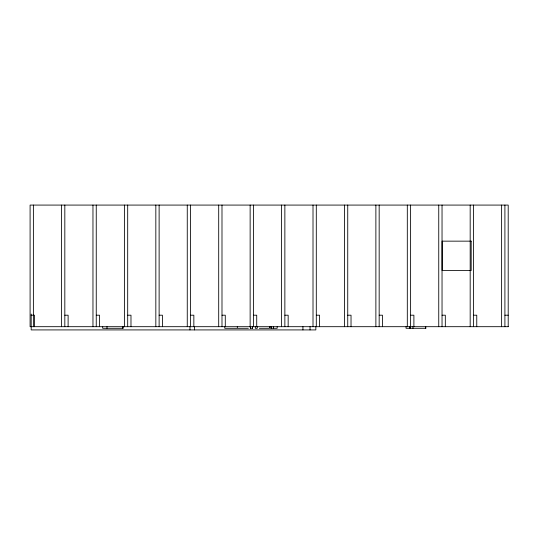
<?xml version="1.0" encoding="UTF-8"?>
<svg xmlns="http://www.w3.org/2000/svg" width="535" height="535" viewBox="0 0 535 535"><rect width="100%" height="100%" fill="white"/><g stroke="black" fill="none" stroke-linecap="round" stroke-linejoin="round"><path stroke-width="0.8" d="M31.19 315.202L34.481 315.202L34.481 326.691M64.822 315.202L68.112 315.202L68.112 326.691M96.253 315.202L99.543 315.202L99.543 326.691M127.691 315.202L130.981 315.202L130.981 326.691M159.122 315.202L162.413 315.202L162.413 326.691M190.56 315.202L193.851 315.202L193.851 326.691M221.992 315.202L225.288 315.202L225.288 326.691M253.429 315.202L256.72 315.202L256.72 326.691M284.861 315.202L288.158 315.202L288.158 326.691M316.299 315.202L319.589 315.202L319.589 326.691M347.737 315.202L351.027 315.202L351.027 326.691M379.168 315.202L382.458 315.202L382.458 326.691M410.606 315.202L413.896 315.202L413.896 326.691M442.037 315.202L445.327 315.202L445.327 326.691M473.475 315.202L476.765 315.202L476.765 326.691M504.906 315.202L508.203 315.202M508.25 326.691L30.094 326.691L30.094 205.079L508.203 205.079L508.203 326.691M237.908 328.303L248.354 328.303M259.368 328.303L269.473 328.303L269.473 326.691M425.847 328.303L406.058 328.303L406.058 326.691M504.906 205.079L504.906 326.691M501.616 205.079L501.616 326.691M473.475 205.079L473.475 326.691M470.178 205.079L470.178 326.691M442.037 205.079L442.037 326.691M438.747 205.079L438.747 326.691M425.74 326.691L425.74 328.303M425.659 326.691L425.659 328.303M412.98 326.691L412.98 328.303M410.606 205.079L410.606 326.691M410.385 326.691L410.385 328.303M409.449 326.691L409.449 328.303M407.309 205.079L407.309 326.691M379.168 205.079L379.168 326.691M375.878 205.079L375.878 326.691M347.737 205.079L347.737 326.691M344.44 205.079L344.44 326.691M316.299 205.079L316.299 326.691M315.844 326.691L315.844 329.921L31.19 329.921L31.19 314.038M313.008 205.079L313.008 326.691M310.039 326.691L310.039 329.921M302.937 326.691L302.937 329.921M284.861 205.079L284.861 326.691M281.57 205.079L281.57 326.691M277.177 326.691L277.177 328.303L270.255 328.303L270.255 326.691M273.559 326.691L273.559 328.303M271.586 326.691L271.586 328.303M257.288 326.691L257.288 328.303L255.315 328.303L255.315 326.691M253.429 205.079L253.429 326.691M252.52 326.691L252.52 328.303L250.28 328.303L250.28 326.691M252.386 326.691L252.386 328.303M250.42 326.691L250.42 328.303M250.139 205.079L250.139 326.691M237.319 326.691L237.319 328.303L224.78 328.303L224.78 326.691M221.992 205.079L221.992 326.691M218.701 205.079L218.701 326.691M194.499 326.691L194.499 329.921M190.56 205.079L190.56 326.691M189.978 326.691L189.978 329.921M187.263 205.079L187.263 326.691M159.122 205.079L159.122 326.691M155.832 205.079L155.832 326.691M127.691 205.079L127.691 326.691M124.394 205.079L124.394 326.691M123.291 326.691L123.291 328.303L102.687 328.303L102.687 326.691M122.589 326.691L122.589 328.303M107 326.691L107 328.303M96.253 205.079L96.253 326.691M92.963 205.079L92.963 326.691M64.822 205.079L64.822 326.691M61.525 205.079L61.525 326.691M33.384 205.079L33.384 326.691M471.174 241.151L442.124 241.151L442.124 270.543L471.174 270.543L471.174 241.151"/></g></svg>
